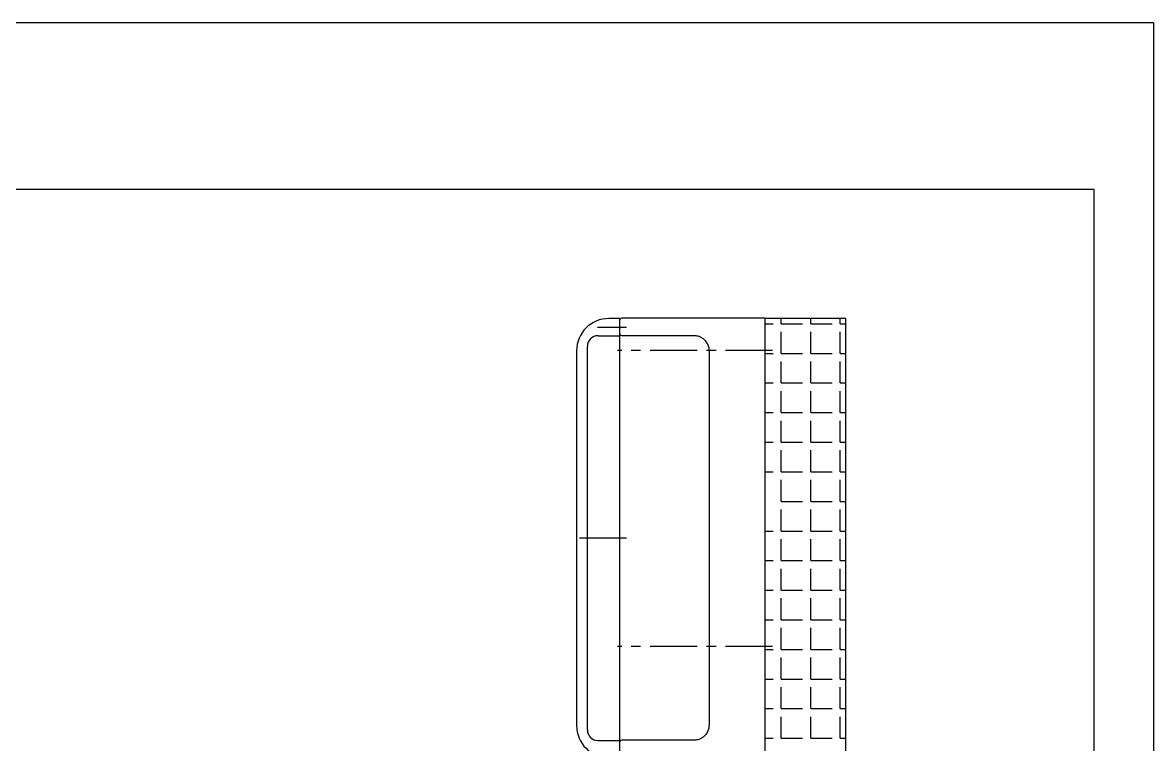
# Model space of a CAD drawing. Extents: x 1919 to 2339, y -1533 to -939.
# Drawn here: x 2129.1 to 2339.1, y -1072.7 to -938.6 of the extents above; entities that cross this region are included whole.
import ezdxf

# ---------------------------------------------------------------- set-up
doc = ezdxf.new("R2010")
doc.units = 0
doc.header["$LTSCALE"] = 7
doc.header["$MEASUREMENT"] = 0
doc.linetypes.add('CENTER', pattern=[2, 1.25, -0.25, 0.25, -0.25])
doc.layers.get('0').update_dxf_attribs({"color": 2, "linetype": 'CONTINUOUS'})
for name, color, linetype in [('08_ALL_FEATURES', 7, 'CONTINUOUS'), ('CL', 1, 'CENTER'), ('D', 2, 'CONTINUOUS'), ('DWG', 7, 'CONTINUOUS'), ('HT', 3, 'CONTINUOUS')]:
    doc.layers.add(name, color=color, linetype=linetype)

msp = doc.modelspace()

# ---------------------------------------------------------------- linework, layer by layer
at = {"color": 4}
for p, q in [((2328.08, -969.65), (1953.08, -969.65)), ((2328.08, -1518.65), (2328.08, -969.65))]:
    msp.add_line(p, q, dxfattribs=at)
at = {"layer": '08_ALL_FEATURES', "color": 7, "linetype": 'Continuous'}
for p, q in [((2239.96, -993.62), (2237.96, -993.62)), ((2239.96, -993.62), (2239.96, -996.82)), ((2235.96, -996.82), (2239.96, -996.82)), ((2233.96, -1070.02), (2233.96, -998.82)), ((2231.96, -999.62), (2231.96, -1069.22)), ((2235.96, -1072.02), (2239.96, -1072.02)), ((2239.96, -1072.02), (2239.96, -1075.22))]:
    msp.add_line(p, q, dxfattribs=at)
for centre, radius, start, end in [((2237.96, -999.62), 6, 90, 180), ((2235.96, -998.82), 2, 90, 180), ((2237.96, -1069.22), 6, 180, 270), ((2235.96, -1070.02), 2, 180, 270)]:
    msp.add_arc(centre, radius, start, end, dxfattribs=at)
at = {"layer": 'CL', "ltscale": 0.9}
msp.add_line((2235.86, -995.22), (2241.26, -995.22), dxfattribs=at)
at = {"layer": 'CL'}
for p, q in [((2268.36, -999.57), (2239.56, -999.57)), ((2241.26, -1034.42), (2231.16, -1034.42)), ((2268.36, -1054.57), (2239.56, -1054.57))]:
    msp.add_line(p, q, dxfattribs=at)
at = {"layer": 'D'}
msp.add_lwpolyline([(1919.08, -938.65), (2339.08, -938.65), (2339.08, -1532.65), (1919.08, -1532.65)], close=True, dxfattribs=at)
at = {"layer": 'DWG', "linetype": 'Continuous'}
for p, q in [((2239.96, -993.97), (2239.96, -1074.77)), ((2266.96, -993.57), (2240.36, -993.57)), ((2240.36, -996.77), (2253.76, -996.77)), ((2256.56, -999.57), (2256.56, -1069.17)), ((2253.76, -1071.97), (2240.36, -1071.97))]:
    msp.add_line(p, q, dxfattribs=at)
for centre, radius, start, end in [((2240.36, -993.97), 0.4, 90, 180), ((2240.36, -996.37), 0.4, 180, 270), ((2253.74, -999.58), 2.81, 29.8018, 41.4091), ((2240.36, -1072.37), 0.4, 90, 180)]:
    msp.add_arc(centre, radius, start, end, dxfattribs=at)
for points, knots in [([(2253.76, -996.77), (2254, -996.77), (2254.49, -996.84), (2255.17, -997.12), (2255.76, -997.57), (2256.21, -998.16), (2256.49, -998.84), (2256.56, -999.33), (2256.56, -999.57)], [0, 0, 0, 0, 0.166678, 0.333345, 0.500011, 0.666678, 0.833344, 1, 1, 1, 1]), ([(2256.56, -1069.17), (2256.56, -1069.42), (2256.49, -1069.9), (2256.21, -1070.59), (2255.76, -1071.17), (2255.17, -1071.62), (2254.49, -1071.91), (2254, -1071.97), (2253.76, -1071.97)], [0, 0, 0, 0, 0.166678, 0.333345, 0.500011, 0.666678, 0.833345, 1, 1, 1, 1])]:
    msp.add_open_spline(points, degree=3, knots=knots, dxfattribs=at)
at = {"layer": 'HT', "ltscale": 0.5}
for p, q in [((2266.96, -1486.57), (2266.96, -993.57)), ((2266.96, -993.57), (2281.96, -993.57)), ((2266.96, -994.6), (2268.44, -994.6)), ((2269.94, -994.6), (2269.94, -993.57)), ((2269.94, -994.6), (2273.94, -994.6)), ((2275.44, -994.6), (2275.44, -993.57)), ((2275.44, -994.6), (2279.44, -994.6)), ((2280.94, -994.6), (2280.94, -993.57)), ((2280.94, -994.6), (2281.96, -994.6)), ((2281.96, -1492.97), (2281.96, -993.57)), ((2269.94, -1000.1), (2269.94, -996.1)), ((2275.44, -1000.1), (2275.44, -996.1)), ((2280.94, -1000.1), (2280.94, -996.1)), ((2266.96, -1000.1), (2268.44, -1000.1)), ((2269.94, -1000.1), (2273.94, -1000.1)), ((2269.94, -1005.6), (2269.94, -1001.6)), ((2275.44, -1000.1), (2279.44, -1000.1)), ((2275.44, -1005.6), (2275.44, -1001.6)), ((2280.94, -1000.1), (2281.96, -1000.1)), ((2280.94, -1005.6), (2280.94, -1001.6)), ((2266.96, -1005.6), (2268.44, -1005.6)), ((2269.94, -1005.6), (2273.94, -1005.6)), ((2275.44, -1005.6), (2279.44, -1005.6)), ((2280.94, -1005.6), (2281.96, -1005.6)), ((2269.94, -1011.1), (2269.94, -1007.1)), ((2275.44, -1011.1), (2275.44, -1007.1)), ((2280.94, -1011.1), (2280.94, -1007.1)), ((2266.96, -1011.1), (2268.44, -1011.1)), ((2269.94, -1011.1), (2273.94, -1011.1)), ((2275.44, -1011.1), (2279.44, -1011.1)), ((2280.94, -1011.1), (2281.96, -1011.1)), ((2269.94, -1016.6), (2269.94, -1012.6)), ((2275.44, -1016.6), (2275.44, -1012.6)), ((2280.94, -1016.6), (2280.94, -1012.6)), ((2266.96, -1016.6), (2268.44, -1016.6)), ((2269.94, -1016.6), (2273.94, -1016.6)), ((2269.94, -1022.1), (2269.94, -1018.1)), ((2275.44, -1016.6), (2279.44, -1016.6)), ((2275.44, -1022.1), (2275.44, -1018.1)), ((2280.94, -1016.6), (2281.96, -1016.6)), ((2280.94, -1022.1), (2280.94, -1018.1)), ((2266.96, -1022.1), (2268.44, -1022.1)), ((2269.94, -1022.1), (2273.94, -1022.1)), ((2275.44, -1022.1), (2279.44, -1022.1)), ((2280.94, -1022.1), (2281.96, -1022.1)), ((2269.94, -1027.6), (2269.94, -1023.6)), ((2275.44, -1027.6), (2275.44, -1023.6)), ((2280.94, -1027.6), (2280.94, -1023.6)), ((2269.94, -1027.6), (2273.94, -1027.6)), ((2275.44, -1027.6), (2279.44, -1027.6)), ((2280.94, -1027.6), (2281.96, -1027.6)), ((2269.94, -1033.1), (2269.94, -1029.1)), ((2275.44, -1033.1), (2275.44, -1029.1)), ((2280.94, -1033.1), (2280.94, -1029.1)), ((2266.96, -1033.1), (2268.44, -1033.1)), ((2269.94, -1033.1), (2273.94, -1033.1)), ((2275.44, -1033.1), (2279.44, -1033.1)), ((2280.94, -1033.1), (2281.96, -1033.1)), ((2269.94, -1038.6), (2269.94, -1034.6)), ((2275.44, -1038.6), (2275.44, -1034.6)), ((2280.94, -1038.6), (2280.94, -1034.6)), ((2266.96, -1038.6), (2268.44, -1038.6)), ((2269.94, -1038.6), (2273.94, -1038.6)), ((2275.44, -1038.6), (2279.44, -1038.6)), ((2280.94, -1038.6), (2281.96, -1038.6)), ((2269.94, -1044.1), (2269.94, -1040.1)), ((2275.44, -1044.1), (2275.44, -1040.1)), ((2280.94, -1044.1), (2280.94, -1040.1)), ((2266.96, -1044.1), (2268.44, -1044.1)), ((2269.94, -1044.1), (2273.94, -1044.1)), ((2269.94, -1049.6), (2269.94, -1045.6)), ((2275.44, -1044.1), (2279.44, -1044.1)), ((2275.44, -1049.6), (2275.44, -1045.6)), ((2280.94, -1044.1), (2281.96, -1044.1)), ((2280.94, -1049.6), (2280.94, -1045.6)), ((2266.96, -1049.6), (2268.44, -1049.6)), ((2266.96, -1049.6), (2268.44, -1049.6)), ((2269.94, -1049.6), (2269.94, -1048.57)), ((2269.94, -1049.6), (2273.94, -1049.6)), ((2269.94, -1049.6), (2273.94, -1049.6)), ((2275.44, -1049.6), (2275.44, -1048.57)), ((2275.44, -1049.6), (2279.44, -1049.6)), ((2275.44, -1049.6), (2279.44, -1049.6)), ((2280.94, -1049.6), (2280.94, -1048.57)), ((2280.94, -1049.6), (2281.96, -1049.6)), ((2280.94, -1049.6), (2281.96, -1049.6)), ((2269.94, -1055.1), (2269.94, -1051.1)), ((2269.94, -1055.1), (2269.94, -1051.1)), ((2275.44, -1055.1), (2275.44, -1051.1)), ((2275.44, -1055.1), (2275.44, -1051.1)), ((2280.94, -1055.1), (2280.94, -1051.1)), ((2280.94, -1055.1), (2280.94, -1051.1)), ((2266.96, -1055.1), (2268.44, -1055.1)), ((2269.94, -1055.1), (2273.94, -1055.1)), ((2275.44, -1055.1), (2279.44, -1055.1)), ((2280.94, -1055.1), (2281.96, -1055.1)), ((2269.94, -1060.6), (2269.94, -1056.6)), ((2275.44, -1060.6), (2275.44, -1056.6)), ((2280.94, -1060.6), (2280.94, -1056.6)), ((2266.96, -1060.6), (2268.44, -1060.6)), ((2269.94, -1060.6), (2273.94, -1060.6)), ((2269.94, -1066.1), (2269.94, -1062.1)), ((2275.44, -1060.6), (2279.44, -1060.6)), ((2275.44, -1066.1), (2275.44, -1062.1)), ((2280.94, -1060.6), (2281.96, -1060.6)), ((2280.94, -1066.1), (2280.94, -1062.1)), ((2266.96, -1066.1), (2268.44, -1066.1)), ((2269.94, -1066.1), (2273.94, -1066.1)), ((2275.44, -1066.1), (2279.44, -1066.1)), ((2280.94, -1066.1), (2281.96, -1066.1)), ((2269.94, -1071.6), (2269.94, -1067.6)), ((2275.44, -1071.6), (2275.44, -1067.6)), ((2280.94, -1071.6), (2280.94, -1067.6)), ((2266.96, -1071.6), (2268.44, -1071.6)), ((2269.94, -1071.6), (2273.94, -1071.6)), ((2275.44, -1071.6), (2279.44, -1071.6)), ((2280.94, -1071.6), (2281.96, -1071.6))]:
    msp.add_line(p, q, dxfattribs=at)

doc.saveas('drawing.dxf')
